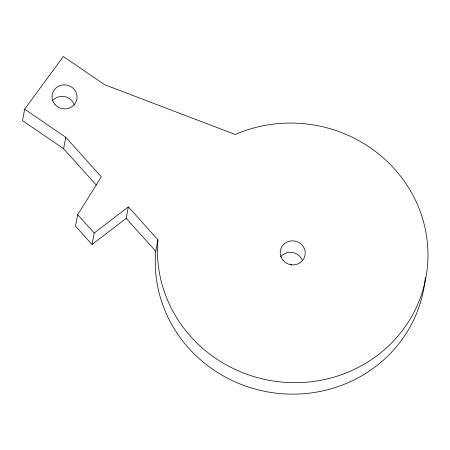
<?xml version="1.0" encoding="UTF-8"?>
<svg xmlns="http://www.w3.org/2000/svg" width="450" height="450" viewBox="0 0 450 450"><rect width="100%" height="100%" fill="white"/><g stroke="black" fill="none" stroke-linecap="round" stroke-linejoin="round"><path stroke-width="0.67" d="M24.666 109.17L65.779 137.273L101.306 176.805L77.709 214.678L75.544 226.142L92.036 244.491L94.202 233.027L128.351 206.893L157.944 239.816A135.461 129.611 10.7 0 0 304.869 382.331A135.461 129.611 10.7 0 0 423.281 220.961A135.461 129.611 10.7 0 0 235.232 134.494L104.422 84.611L63.309 56.509L24.666 109.17L22.5 120.634L63.613 148.736L96.339 185.147M63.613 148.736L65.779 137.273M92.036 244.491L126.186 218.357L128.351 206.893M425.334 277.391A135.461 129.611 10.7 0 1 279.124 393.491A135.461 129.611 10.7 0 1 155.779 251.286L157.944 239.816M290.554 264.336L291.696 265.118M126.186 218.357L155.779 251.286M77.709 214.678L94.202 233.027M52.487 100.828A12.544 11.998 10.7 0 1 64.733 96.587A12.544 11.998 10.7 0 1 74.407 105.199M280.665 256.815A12.544 11.998 10.7 0 1 292.59 252.512A12.544 11.998 10.7 0 1 302.389 260.572M54.973 104.49A12.544 11.998 10.7 0 0 76.326 101.154A12.544 11.998 10.7 0 0 62.336 85.028A12.544 11.998 10.7 0 0 54.973 104.49M283.151 260.471A12.544 11.998 10.7 0 0 304.504 257.136A12.544 11.998 10.7 0 0 290.514 241.009A12.544 11.998 10.7 0 0 283.151 260.471"/></g></svg>
